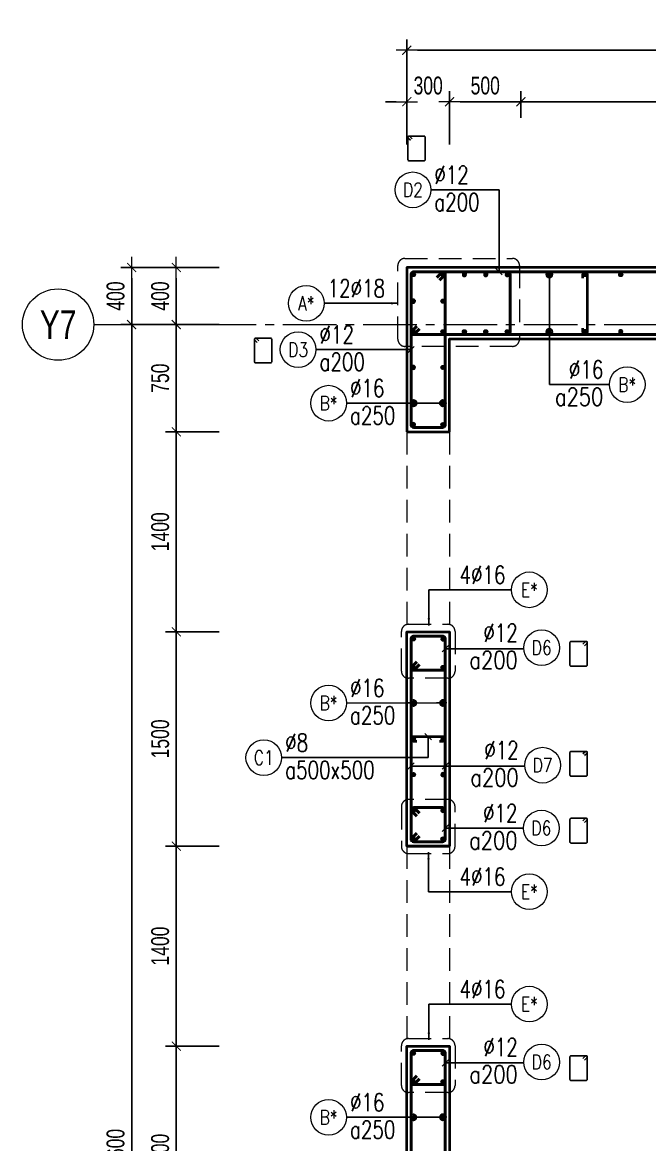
# Model space of a CAD drawing. Header units: millimetres. Extents: x 988833 to 1318015, y -9365 to 47591.
# Drawn here: x 1059302 to 1063695, y 39266 to 47121 of the extents above; entities that cross this region are included whole.
import ezdxf
from ezdxf.enums import TextEntityAlignment as Align

# ---------------------------------------------------------------- set-up
doc = ezdxf.new("R2010")
doc.units = ezdxf.units.MM
doc.header["$MEASUREMENT"] = 0
doc.linetypes.add('HIDDEN2', pattern=[4.7625, 3.175, -1.5875])
doc.linetypes.add('OF_Grid_1$0$CENTER2', pattern=[1.125, 0.75, -0.125, 0.125, -0.125])
doc.layers.get('0').update_dxf_attribs({"lineweight": 20})
doc.layers.get('Defpoints').update_dxf_attribs({"color": 151, "lineweight": 9})
for name, color, linetype, lineweight in [('KC-LEADER', 153, 'Continuous', 18), ('KC-THEP', 6, 'Continuous', 40), ('NDC_S_BEAM', 3, 'HIDDEN2', 20), ('NDC_S_DIM', 1, 'Continuous', 15), ('NDC_S_HIDDEN', 8, 'HIDDEN2', 13), ('NDC_S_LEADER', 1, 'Continuous', 15), ('NDC_S_REBAR', 4, 'Continuous', 35), ('NDC_S_STIRRUP', 4, 'Continuous', 40), ('NDC_S_VN TEXT', 7, 'Continuous', 20), ('NDC_S_WALL', 6, 'Continuous', 35), ('OF_Grid_1$0$NDC_S_AXIS', 5, 'OF_Grid_1$0$CENTER2', 13), ('OF_Grid_1$0$NDC_S_SYMBOL', 1, 'Continuous', 15), ('OF_Grid_1$0$NDC_S_TEXT SYMBOL', 7, 'Continuous', 20)]:
    doc.layers.add(name, color=color, linetype=linetype, lineweight=lineweight)
doc.layers.add('Ligature', color=1, linetype='Continuous')
doc.styles.add('NDC_ARIAL', font='arial.ttf', dxfattribs={"width": 0.85})
doc.styles.add('NDC_DIM', font='', dxfattribs={"width": 0.75})
doc.styles.add('NDC_EN TXT', font='romans.shx', dxfattribs={"width": 0.8})
doc.styles.add('OF_Grid_1$0$NDC_ANNO', font='', dxfattribs={"width": 0.8})
doc.styles.get('NDC_DIM').set_extended_font_data('Dotum')
doc.styles.get('OF_Grid_1$0$NDC_ANNO').set_extended_font_data('Dotum')
doc.dimstyles.new('NDC_1-50', dxfattribs={"dimscale": 50, "dimtxt": 2.5, "dimasz": 1, "dimexe": 1.5, "dimexo": 0, "dimgap": 0.8, "dimtad": 1, "dimdec": 0, "dimdsep": 46, "dimtxsty": 'NDC_ARIAL', "dimblk": 'DIMMARK', "dimcen": 49999.938995, "dimdle": 1.5, "dimclrd": 1, "dimclre": 1, "dimclrt": 3, "dimadec": 0, "dimazin": 0, "dimtfac": 1, "dimtdec": 0, "dimtix": 1, "dimtmove": 2, "dimatfit": 3, "dimfxl": 1, "dimarcsym": 0})
doc.dimstyles.new('NDC_dim_30', dxfattribs={"dimscale": 30, "dimtxt": 2.5, "dimasz": 1.5, "dimexe": 1.5, "dimexo": 2.5, "dimgap": 1, "dimtad": 1, "dimdec": 0, "dimzin": 0, "dimdsep": 46, "dimtxsty": 'NDC_DIM', "dimblk": 'DIMMARK', "dimcen": 0.09, "dimdle": 1.2, "dimclrd": 1, "dimclre": 1, "dimclrt": 3, "dimadec": 0, "dimazin": 0, "dimtfac": 1, "dimtdec": 0, "dimtix": 1, "dimtofl": 0, "dimtmove": 0, "dimatfit": 3, "dimfxl": 6, "dimfxlon": 1, "dimtolj": 1, "dimtzin": 0, "dimarcsym": 0})
doc.dimstyles.new('NDC_dim_50', dxfattribs={"dimscale": 50, "dimtxt": 2.5, "dimasz": 1.5, "dimexe": 1.5, "dimexo": 2.5, "dimgap": 1, "dimtad": 1, "dimdec": 0, "dimzin": 0, "dimdsep": 46, "dimtxsty": 'NDC_DIM', "dimblk": 'DIMMARK', "dimcen": 0.09, "dimdle": 1.2, "dimclrd": 1, "dimclre": 1, "dimclrt": 3, "dimadec": 0, "dimazin": 0, "dimtfac": 1, "dimtdec": 0, "dimtix": 1, "dimtofl": 0, "dimtmove": 0, "dimatfit": 3, "dimfxl": 6, "dimfxlon": 1, "dimtolj": 1, "dimtzin": 0, "dimarcsym": 0})

# ---------------------------------------------------------------- blocks, each defined once
blk = doc.blocks.new('THEP')
at = {"layer": 'KC-LEADER', "color": 6}
blk.add_circle((0, 0), 14, dxfattribs=at)
at = {"layer": 'KC-THEP'}
for p, q in [((-14, 0), (14, 0)), ((9.9, 9.9), (-9.9, -9.9)), ((-9.9, 9.9), (9.9, -9.9)), ((0, 14), (0, -14))]:
    blk.add_line(p, q, dxfattribs=at)
blk = doc.blocks.new('DIMMARK')
at = {"layer": 'NDC_S_DIM', "color": 1}
blk.add_line((-1.5, 0), (1, 0), dxfattribs=at)
at = {"layer": 'NDC_S_DIM', "color": 2, "const_width": 0.1}
blk.add_lwpolyline([(-0.42, -0.42), (0.42, 0.42)], dxfattribs=at)
blk = doc.blocks.new('*U10')
blk.add_circle((2.5, 0), 2.5)
at = {"layer": 'NDC_S_VN TEXT', "color": 3, "style": 'NDC_EN TXT'}
for tag, width, p in [('DK2', 0.75, (-0.85, 0.85)), ('KC2', 0.8, (-0.85, -2.97))]:
    blk.add_attdef(tag, text='', height=2.5, dxfattribs=dict(at, width=width)).set_placement(p, align=Align.RIGHT)
at = {"layer": 'NDC_S_VN TEXT', "color": 7, "style": 'NDC_EN TXT', "width": 0.8}
blk.add_attdef('SH3', text='', height=2, dxfattribs=at).set_placement((2.5, 0), align=Align.MIDDLE)
blk = doc.blocks.new('*U11')
blk.add_circle((-2.5, 0), 2.5)
at = {"layer": 'NDC_S_VN TEXT', "color": 3, "style": 'NDC_EN TXT', "width": 0.75}
for tag, p in [('DK1', (0.5, 0.85)), ('KC1', (0.5, -2.97))]:
    blk.add_attdef(tag, p, '', height=2.5, dxfattribs=at)
at = {"layer": 'NDC_S_VN TEXT', "color": 7, "style": 'NDC_EN TXT', "width": 0.8}
blk.add_attdef('SH2', text='', height=2, dxfattribs=at).set_placement((-2.5, 0), align=Align.MIDDLE)
blk = doc.blocks.new('*U13')
blk.add_circle((-2.5, 0), 2.5)
at = {"layer": 'NDC_S_VN TEXT', "color": 3, "style": 'NDC_EN TXT', "width": 0.75}
blk.add_attdef('DK1', (0.5, 0.85), '', height=2.5, dxfattribs=at)
at = {"layer": 'NDC_S_VN TEXT', "color": 7, "style": 'NDC_EN TXT', "width": 0.8}
blk.add_attdef('SH2', text='', height=2, dxfattribs=at).set_placement((-2.5, 0), align=Align.MIDDLE)
blk = doc.blocks.new('*D362')
at = {"layer": 'Defpoints', "color": 0, "transparency": 16777216}
for p in [(1062294.5, 46565.6), (1061994.5, 45405.6), (1062294.5, 44905.6)]:
    blk.add_point(p, dxfattribs=at)
at = {"layer": 'NDC_S_DIM', "color": 1, "lineweight": -2, "transparency": 16777216}
for p, q in [((1061994.5, 46265.6), (1061994.5, 46640.6)), ((1062294.5, 46265.6), (1062294.5, 46640.6)), ((1061919.5, 46565.6), (1061844.5, 46565.6)), ((1062369.5, 46565.6), (1062444.5, 46565.6))]:
    blk.add_line(p, q, dxfattribs=at)
at = {"layer": 'NDC_S_DIM', "color": 1, "lineweight": -2, "transparency": 16777216, "xscale": 75, "yscale": 75, "zscale": 75}
blk.add_blockref('DIMMARK', (1061994.5, 46565.6), dxfattribs=at)
at = {"layer": 'NDC_S_DIM', "color": 1, "lineweight": -2, "transparency": 16777216, "xscale": 75, "yscale": 75, "zscale": 75, "rotation": 180}
blk.add_blockref('DIMMARK', (1062294.5, 46565.6), dxfattribs=at)
at = {"layer": 'NDC_S_DIM', "color": 3, "transparency": 16777216, "insert": (1062144.5, 46678.2), "char_height": 125, "attachment_point": 5, "style": 'NDC_DIM'}
blk.add_mtext('\\A1;300', dxfattribs=at)
blk = doc.blocks.new('*D363')
at = {"layer": 'Defpoints', "color": 0, "transparency": 16777216}
for p in [(1062794.3, 46565.6), (1062794.3, 46328.8), (1062294.5, 44905.6)]:
    blk.add_point(p, dxfattribs=at)
at = {"layer": 'NDC_S_DIM', "color": 1, "lineweight": -2, "transparency": 16777216}
for p, q in [((1062294.5, 46265.6), (1062294.5, 46640.6)), ((1062794.3, 46453.8), (1062794.3, 46640.6)), ((1062369.5, 46565.6), (1062719.3, 46565.6))]:
    blk.add_line(p, q, dxfattribs=at)
at = {"layer": 'NDC_S_DIM', "color": 1, "lineweight": -2, "transparency": 16777216, "xscale": 75, "yscale": 75, "zscale": 75, "rotation": 180}
blk.add_blockref('DIMMARK', (1062294.5, 46565.6), dxfattribs=at)
at = {"layer": 'NDC_S_DIM', "color": 1, "lineweight": -2, "transparency": 16777216, "xscale": 75, "yscale": 75, "zscale": 75}
blk.add_blockref('DIMMARK', (1062794.3, 46565.6), dxfattribs=at)
at = {"layer": 'NDC_S_DIM', "color": 3, "transparency": 16777216, "insert": (1062544.4, 46678.2), "char_height": 125, "attachment_point": 5, "style": 'NDC_DIM'}
blk.add_mtext('\\A1;500', dxfattribs=at)
blk = doc.blocks.new('*D364')
at = {"layer": 'Defpoints', "color": 0, "transparency": 16777216}
for p in [(1064994.5, 46565.6), (1062794.3, 46328.8), (1064994.5, 44905.6)]:
    blk.add_point(p, dxfattribs=at)
at = {"layer": 'NDC_S_DIM', "color": 1, "lineweight": -2, "transparency": 16777216}
for p, q in [((1062794.3, 46453.8), (1062794.3, 46640.6)), ((1064994.5, 46265.6), (1064994.5, 46640.6)), ((1062869.3, 46565.6), (1064919.5, 46565.6))]:
    blk.add_line(p, q, dxfattribs=at)
at = {"layer": 'NDC_S_DIM', "color": 1, "lineweight": -2, "transparency": 16777216, "xscale": 75, "yscale": 75, "zscale": 75, "rotation": 180}
blk.add_blockref('DIMMARK', (1062794.3, 46565.6), dxfattribs=at)
at = {"layer": 'NDC_S_DIM', "color": 1, "lineweight": -2, "transparency": 16777216, "xscale": 75, "yscale": 75, "zscale": 75}
blk.add_blockref('DIMMARK', (1064994.5, 46565.6), dxfattribs=at)
at = {"layer": 'NDC_S_DIM', "color": 3, "transparency": 16777216, "insert": (1063894.4, 46678.2), "char_height": 125, "attachment_point": 5, "style": 'NDC_DIM'}
blk.add_mtext('\\A1;2200', dxfattribs=at)
blk = doc.blocks.new('*D369')
at = {"layer": 'Defpoints', "color": 0, "transparency": 16777216}
for p in [(1068294.5, 46925.9), (1061994.5, 45405.6), (1068294.5, 45405.6)]:
    blk.add_point(p, dxfattribs=at)
at = {"layer": 'NDC_S_DIM', "color": 1, "lineweight": -2, "transparency": 16777216}
for p, q in [((1061994.5, 46625.9), (1061994.5, 47000.9)), ((1068294.5, 46625.9), (1068294.5, 47000.9)), ((1062069.5, 46925.9), (1068219.5, 46925.9))]:
    blk.add_line(p, q, dxfattribs=at)
at = {"layer": 'NDC_S_DIM', "color": 1, "lineweight": -2, "transparency": 16777216, "xscale": 75, "yscale": 75, "zscale": 75, "rotation": 180}
blk.add_blockref('DIMMARK', (1061994.5, 46925.9), dxfattribs=at)
at = {"layer": 'NDC_S_DIM', "color": 1, "lineweight": -2, "transparency": 16777216, "xscale": 75, "yscale": 75, "zscale": 75}
blk.add_blockref('DIMMARK', (1068294.5, 46925.9), dxfattribs=at)
at = {"layer": 'NDC_S_DIM', "color": 3, "transparency": 16777216, "insert": (1065144.5, 47038.5), "char_height": 125, "attachment_point": 5, "style": 'NDC_DIM'}
blk.add_mtext('\\A1;6300', dxfattribs=at)
blk = doc.blocks.new('*U9')
blk.add_circle((2.5, 0), 2.5)
at = {"layer": 'NDC_S_VN TEXT', "color": 3, "style": 'NDC_EN TXT', "width": 0.75}
blk.add_attdef('DK2', text='', height=2.5, dxfattribs=at).set_placement((-0.85, 0.85), align=Align.RIGHT)
at = {"layer": 'NDC_S_VN TEXT', "color": 7, "style": 'NDC_EN TXT', "width": 0.8}
blk.add_attdef('SH3', text='', height=2, dxfattribs=at).set_placement((2.5, 0), align=Align.MIDDLE)
blk = doc.blocks.new('*U55')
at = {"layer": 'OF_Grid_1$0$NDC_S_SYMBOL'}
blk.add_line((5, 0), (9, 0), dxfattribs=at)
blk.add_circle((0, 0), 5, dxfattribs=at)
at = {"layer": 'OF_Grid_1$0$NDC_S_TEXT SYMBOL', "color": 7, "style": 'OF_Grid_1$0$NDC_ANNO', "width": 0.8}
blk.add_attdef('GRID', text='', height=4, rotation=270, dxfattribs=at).set_placement((0, 0), align=Align.MIDDLE)
blk = doc.blocks.new('*D425')
at = {"layer": 'Defpoints', "color": 0, "ltscale": 200, "transparency": 16777216}
for p in [(1060379.9, 45405.6), (1061994.5, 45405.6), (1062294.5, 45005.6)]:
    blk.add_point(p, dxfattribs=at)
at = {"layer": 'NDC_S_DIM', "color": 1, "lineweight": -2, "ltscale": 200, "transparency": 16777216}
for p, q in [((1060679.9, 45405.6), (1060304.9, 45405.6)), ((1060379.9, 45080.6), (1060379.9, 45330.6)), ((1060679.9, 45005.6), (1060304.9, 45005.6))]:
    blk.add_line(p, q, dxfattribs=at)
at = {"layer": 'NDC_S_DIM', "color": 1, "lineweight": -2, "ltscale": 200, "transparency": 16777216, "xscale": 75, "yscale": 75, "zscale": 75}
for p, rotation in [((1060379.9, 45405.6), 90), ((1060379.9, 45005.6), 270)]:
    blk.add_blockref('DIMMARK', p, dxfattribs=dict(at, rotation=rotation))
at = {"layer": 'NDC_S_DIM', "color": 3, "ltscale": 200, "transparency": 16777216, "insert": (1060267.3, 45205.6), "char_height": 125, "attachment_point": 5, "rotation": 90, "style": 'NDC_DIM'}
blk.add_mtext('\\A1;400', dxfattribs=at)
blk = doc.blocks.new('*D429')
at = {"layer": 'Defpoints', "color": 0, "ltscale": 200, "transparency": 16777216}
for p in [(1060067.3, 45005.6), (1062108.4, 45005.6), (1062108.5, 33405.9)]:
    blk.add_point(p, dxfattribs=at)
at = {"layer": 'NDC_S_DIM', "color": 1, "lineweight": -2, "ltscale": 200, "transparency": 16777216}
for p, q in [((1060367.3, 45005.6), (1059992.3, 45005.6)), ((1060067.3, 33480.9), (1060067.3, 44930.6)), ((1060367.3, 33405.9), (1059992.3, 33405.9))]:
    blk.add_line(p, q, dxfattribs=at)
at = {"layer": 'NDC_S_DIM', "color": 1, "lineweight": -2, "ltscale": 200, "transparency": 16777216, "xscale": 75, "yscale": 75, "zscale": 75}
for p, rotation in [((1060067.3, 45005.6), 90), ((1060067.3, 33405.9), 270)]:
    blk.add_blockref('DIMMARK', p, dxfattribs=dict(at, rotation=rotation))
at = {"layer": 'NDC_S_DIM', "color": 3, "ltscale": 200, "transparency": 16777216, "insert": (1059954.7, 39205.7), "char_height": 125, "attachment_point": 5, "rotation": 90, "style": 'NDC_DIM'}
blk.add_mtext('\\A1;11600', dxfattribs=at)
blk = doc.blocks.new('*D430')
at = {"layer": 'Defpoints', "color": 0, "ltscale": 200, "transparency": 16777216}
for p in [(1060067.3, 45405.6), (1061994.5, 45405.6), (1062108.4, 45005.6)]:
    blk.add_point(p, dxfattribs=at)
at = {"layer": 'NDC_S_DIM', "color": 1, "lineweight": -2, "ltscale": 200, "transparency": 16777216}
for p, q in [((1060367.3, 45405.6), (1059992.3, 45405.6)), ((1060067.3, 45080.6), (1060067.3, 45330.6)), ((1060367.3, 45005.6), (1059992.3, 45005.6))]:
    blk.add_line(p, q, dxfattribs=at)
at = {"layer": 'NDC_S_DIM', "color": 1, "lineweight": -2, "ltscale": 200, "transparency": 16777216, "xscale": 75, "yscale": 75, "zscale": 75}
for p, rotation in [((1060067.3, 45405.6), 90), ((1060067.3, 45005.6), 270)]:
    blk.add_blockref('DIMMARK', p, dxfattribs=dict(at, rotation=rotation))
at = {"layer": 'NDC_S_DIM', "color": 3, "ltscale": 200, "transparency": 16777216, "insert": (1059954.7, 45205.6), "char_height": 125, "attachment_point": 5, "rotation": 90, "style": 'NDC_DIM'}
blk.add_mtext('\\A1;400', dxfattribs=at)
blk = doc.blocks.new('*D441')
at = {"layer": 'Defpoints', "color": 0, "ltscale": 200, "transparency": 16777216}
for p in [(1060379.9, 39955.6), (1062266.6, 39955.6), (1062266.6, 38455.6)]:
    blk.add_point(p, dxfattribs=at)
at = {"layer": 'NDC_S_DIM', "color": 1, "lineweight": -2, "ltscale": 200, "transparency": 16777216}
for p, q in [((1060679.9, 39955.6), (1060304.9, 39955.6)), ((1060379.9, 38530.6), (1060379.9, 39880.6)), ((1060679.9, 38455.6), (1060304.9, 38455.6))]:
    blk.add_line(p, q, dxfattribs=at)
at = {"layer": 'NDC_S_DIM', "color": 1, "lineweight": -2, "ltscale": 200, "transparency": 16777216, "xscale": 75, "yscale": 75, "zscale": 75}
for p, rotation in [((1060379.9, 39955.6), 90), ((1060379.9, 38455.6), 270)]:
    blk.add_blockref('DIMMARK', p, dxfattribs=dict(at, rotation=rotation))
at = {"layer": 'NDC_S_DIM', "color": 3, "ltscale": 200, "transparency": 16777216, "insert": (1060267.3, 39205.6), "char_height": 125, "attachment_point": 5, "rotation": 90, "style": 'NDC_DIM'}
blk.add_mtext('\\A1;1500', dxfattribs=at)
blk = doc.blocks.new('*D442')
at = {"layer": 'Defpoints', "color": 0, "ltscale": 200, "transparency": 16777216}
for p in [(1060379.9, 41355.6), (1062266.6, 41355.6), (1062266.6, 39955.6)]:
    blk.add_point(p, dxfattribs=at)
at = {"layer": 'NDC_S_DIM', "color": 1, "lineweight": -2, "ltscale": 200, "transparency": 16777216}
for p, q in [((1060679.9, 41355.6), (1060304.9, 41355.6)), ((1060379.9, 40030.6), (1060379.9, 41280.6)), ((1060679.9, 39955.6), (1060304.9, 39955.6))]:
    blk.add_line(p, q, dxfattribs=at)
at = {"layer": 'NDC_S_DIM', "color": 1, "lineweight": -2, "ltscale": 200, "transparency": 16777216, "xscale": 75, "yscale": 75, "zscale": 75}
for p, rotation in [((1060379.9, 41355.6), 90), ((1060379.9, 39955.6), 270)]:
    blk.add_blockref('DIMMARK', p, dxfattribs=dict(at, rotation=rotation))
at = {"layer": 'NDC_S_DIM', "color": 3, "ltscale": 200, "transparency": 16777216, "insert": (1060267.3, 40655.6), "char_height": 125, "attachment_point": 5, "rotation": 90, "style": 'NDC_DIM'}
blk.add_mtext('\\A1;1400', dxfattribs=at)
blk = doc.blocks.new('*D443')
at = {"layer": 'Defpoints', "color": 0, "ltscale": 200, "transparency": 16777216}
for p in [(1060379.9, 42855.6), (1062266.6, 42855.6), (1062266.6, 41355.6)]:
    blk.add_point(p, dxfattribs=at)
at = {"layer": 'NDC_S_DIM', "color": 1, "lineweight": -2, "ltscale": 200, "transparency": 16777216}
for p, q in [((1060679.9, 42855.6), (1060304.9, 42855.6)), ((1060379.9, 41430.6), (1060379.9, 42780.6)), ((1060679.9, 41355.6), (1060304.9, 41355.6))]:
    blk.add_line(p, q, dxfattribs=at)
at = {"layer": 'NDC_S_DIM', "color": 1, "lineweight": -2, "ltscale": 200, "transparency": 16777216, "xscale": 75, "yscale": 75, "zscale": 75}
for p, rotation in [((1060379.9, 42855.6), 90), ((1060379.9, 41355.6), 270)]:
    blk.add_blockref('DIMMARK', p, dxfattribs=dict(at, rotation=rotation))
at = {"layer": 'NDC_S_DIM', "color": 3, "ltscale": 200, "transparency": 16777216, "insert": (1060267.3, 42105.6), "char_height": 125, "attachment_point": 5, "rotation": 90, "style": 'NDC_DIM'}
blk.add_mtext('\\A1;1500', dxfattribs=at)
blk = doc.blocks.new('*D444')
at = {"layer": 'Defpoints', "color": 0, "ltscale": 200, "transparency": 16777216}
for p in [(1060379.9, 44255.6), (1062266.6, 44255.6), (1062266.6, 42855.6)]:
    blk.add_point(p, dxfattribs=at)
at = {"layer": 'NDC_S_DIM', "color": 1, "lineweight": -2, "ltscale": 200, "transparency": 16777216}
for p, q in [((1060679.9, 44255.6), (1060304.9, 44255.6)), ((1060379.9, 42930.6), (1060379.9, 44180.6)), ((1060679.9, 42855.6), (1060304.9, 42855.6))]:
    blk.add_line(p, q, dxfattribs=at)
at = {"layer": 'NDC_S_DIM', "color": 1, "lineweight": -2, "ltscale": 200, "transparency": 16777216, "xscale": 75, "yscale": 75, "zscale": 75}
for p, rotation in [((1060379.9, 44255.6), 90), ((1060379.9, 42855.6), 270)]:
    blk.add_blockref('DIMMARK', p, dxfattribs=dict(at, rotation=rotation))
at = {"layer": 'NDC_S_DIM', "color": 3, "ltscale": 200, "transparency": 16777216, "insert": (1060267.3, 43555.6), "char_height": 125, "attachment_point": 5, "rotation": 90, "style": 'NDC_DIM'}
blk.add_mtext('\\A1;1400', dxfattribs=at)
blk = doc.blocks.new('*D445')
at = {"layer": 'Defpoints', "color": 0, "ltscale": 200, "transparency": 16777216}
for p in [(1060379.9, 45005.6), (1062108.4, 45005.6), (1062266.6, 44255.6)]:
    blk.add_point(p, dxfattribs=at)
at = {"layer": 'NDC_S_DIM', "color": 1, "lineweight": -2, "ltscale": 200, "transparency": 16777216}
for p, q in [((1060679.9, 45005.6), (1060304.9, 45005.6)), ((1060379.9, 44330.6), (1060379.9, 44930.6)), ((1060679.9, 44255.6), (1060304.9, 44255.6))]:
    blk.add_line(p, q, dxfattribs=at)
at = {"layer": 'NDC_S_DIM', "color": 1, "lineweight": -2, "ltscale": 200, "transparency": 16777216, "xscale": 75, "yscale": 75, "zscale": 75}
for p, rotation in [((1060379.9, 45005.6), 90), ((1060379.9, 44255.6), 270)]:
    blk.add_blockref('DIMMARK', p, dxfattribs=dict(at, rotation=rotation))
at = {"layer": 'NDC_S_DIM', "color": 3, "ltscale": 200, "transparency": 16777216, "insert": (1060267.3, 44630.6), "char_height": 125, "attachment_point": 5, "rotation": 90, "style": 'NDC_DIM'}
blk.add_mtext('\\A1;750', dxfattribs=at)

msp = doc.modelspace()

# ---------------------------------------------------------------- linework, layer by layer
at = {"layer": 'Ligature'}
for points in [[(1062021.3, 46295.5), (1062005.3, 46311.4, -0.668179), (1062011.1, 46325.4), (1062115.7, 46325.4, -0.414214), (1062123.9, 46317.2), (1062123.9, 46160.1, -0.414214), (1062115.7, 46151.9), (1062011.1, 46151.9, -0.414214), (1062002.9, 46160.1), (1062002.9, 46317.2, -0.668179), (1062016.8, 46323), (1062032.8, 46307)], [(1060945.6, 44880.7), (1060929.6, 44896.6, -0.668179), (1060935.4, 44910.6), (1061040, 44910.6, -0.414214), (1061048.2, 44902.4), (1061048.2, 44745.3, -0.414214), (1061040, 44737.1), (1060935.4, 44737.1, -0.414214), (1060927.3, 44745.3), (1060927.3, 44902.4, -0.668179), (1060941.2, 44908.2), (1060957.2, 44892.2)], [(1063240.5, 42757.8), (1063256.5, 42773.8, 0.668179), (1063250.7, 42787.7), (1063146.1, 42787.7, 0.414214), (1063137.9, 42779.6), (1063137.9, 42622.5, 0.414214), (1063146.1, 42614.3), (1063250.7, 42614.3, 0.414214), (1063258.9, 42622.5), (1063258.9, 42779.6, 0.668179), (1063244.9, 42785.3), (1063229, 42769.4)], [(1063240.5, 41988.7), (1063256.4, 42004.6, 0.668179), (1063250.7, 42018.6), (1063146, 42018.6, 0.414214), (1063137.9, 42010.4), (1063137.9, 41853.3, 0.414214), (1063146, 41845.1), (1063250.7, 41845.1, 0.414214), (1063258.8, 41853.3), (1063258.8, 42010.4, 0.668179), (1063244.9, 42016.2), (1063228.9, 42000.2)], [(1063240.5, 41520.1), (1063256.4, 41536.1, 0.668179), (1063250.7, 41550), (1063146, 41550, 0.414214), (1063137.9, 41541.8), (1063137.9, 41384.7, 0.414214), (1063146, 41376.6), (1063250.7, 41376.6, 0.414214), (1063258.8, 41384.7), (1063258.8, 41541.8, 0.668179), (1063244.9, 41547.6), (1063228.9, 41531.6)], [(1063240.5, 39857.8), (1063256.5, 39873.8, 0.668179), (1063250.7, 39887.7), (1063146.1, 39887.7, 0.414214), (1063137.9, 39879.6), (1063137.9, 39722.5, 0.414214), (1063146.1, 39714.3), (1063250.7, 39714.3, 0.414214), (1063258.9, 39722.5), (1063258.9, 39879.6, 0.668179), (1063244.9, 39885.3), (1063229, 39869.4)]]:
    msp.add_lwpolyline(points, format="xyb", dxfattribs=at)
at = {"layer": 'NDC_S_BEAM', "ltscale": 50}
for p, q in [((1061994.5, 44255.6), (1061994.5, 42855.6)), ((1062294.5, 44255.6), (1062294.5, 42855.6)), ((1061994.5, 41355.6), (1061994.5, 39955.6)), ((1062294.5, 41355.6), (1062294.5, 39955.6))]:
    msp.add_line(p, q, dxfattribs=at)
at = {"layer": 'NDC_S_HIDDEN', "ltscale": 50}
for points in [[(1061982.1, 45469), (1062734.3, 45469, -0.414214), (1062784.3, 45419), (1062784.3, 44903.2, -0.414214), (1062734.3, 44853.2), (1061982.1, 44853.2, -0.414214), (1061932.1, 44903.2), (1061932.1, 45419, -0.414214)], [(1062006.8, 42907.7), (1062282.7, 42907.7, -0.414214), (1062332.7, 42857.7), (1062332.7, 42580.1, -0.414214), (1062282.7, 42530.1), (1062006.8, 42530.1, -0.414214), (1061956.8, 42580.1), (1061956.8, 42857.7, -0.414214)], [(1062006.8, 41303.6), (1062282.7, 41303.6, 0.414214), (1062332.7, 41353.6), (1062332.7, 41631.1, 0.414214), (1062282.7, 41681.1), (1062006.8, 41681.1, 0.414214), (1061956.8, 41631.1), (1061956.8, 41353.6, 0.414214)], [(1062006.8, 40007.7), (1062282.7, 40007.7, -0.414214), (1062332.7, 39957.7), (1062332.7, 39680.1, -0.414214), (1062282.7, 39630.1), (1062006.8, 39630.1, -0.414214), (1061956.8, 39680.1), (1061956.8, 39957.7, -0.414214)]]:
    msp.add_lwpolyline(points, format="xyb", close=True, dxfattribs=at)
at = {"layer": 'NDC_S_REBAR'}
for points in [[(1063228.3, 45330.6), (1063228.3, 45355.6, -1), (1063258.3, 45355.6), (1063258.3, 44955.6, -1), (1063228.3, 44955.6), (1063228.3, 44980.6)], [(1062223, 42090.6), (1062248, 42090.6, 1), (1062248, 42120.6), (1062041, 42120.6, 1), (1062041, 42090.6), (1062066, 42090.6)]]:
    msp.add_lwpolyline(points, format="xyb", dxfattribs=at)
at = {"layer": 'NDC_S_STIRRUP'}
for points in [[(1068204.5, 44975.6), (1068244.5, 44935.6, 0.414214), (1068264.5, 44955.6), (1068264.5, 45355.6, 0.414214), (1068244.5, 45375.6), (1062044.5, 45375.6, 0.414214), (1062024.5, 45355.6), (1062024.5, 44955.6, 0.414214), (1062044.5, 44935.6), (1068244.5, 44935.6, 0.414214), (1068264.5, 44955.6), (1068224.5, 44995.6)], [(1062084.5, 44975.6), (1062044.5, 44935.6, -0.414214), (1062024.5, 44955.6), (1062024.5, 45355.6, -0.414214), (1062044.5, 45375.6), (1062698, 45375.6, -0.414214), (1062718, 45355.6), (1062718, 44955.6, -0.414214), (1062698, 44935.6), (1062044.5, 44935.6, -0.414214), (1062024.5, 44955.6), (1062064.5, 44995.6)], [(1062224.5, 45315.6), (1062264.5, 45355.6, 0.414214), (1062244.5, 45375.6), (1062044.5, 45375.6, 0.414214), (1062024.5, 45355.6), (1062024.5, 44305.6, 0.414214), (1062044.5, 44285.6), (1062244.5, 44285.6, 0.414214), (1062264.5, 44305.6), (1062264.5, 45355.6, 0.414214), (1062244.5, 45375.6), (1062204.5, 45335.6)], [(1062064.5, 41445.6), (1062024.5, 41405.6, 0.414214), (1062044.5, 41385.6), (1062244.5, 41385.6, 0.414214), (1062264.5, 41405.6), (1062264.5, 42805.6, 0.414214), (1062244.5, 42825.6), (1062044.5, 42825.6, 0.414214), (1062024.5, 42805.6), (1062024.5, 41405.6, 0.414214), (1062044.5, 41385.6), (1062084.5, 41425.6)], [(1062064.5, 42646.2), (1062024.5, 42606.2, 0.414214), (1062044.5, 42586.2), (1062244.5, 42586.2, 0.414214), (1062264.5, 42606.2), (1062264.5, 42805.6, 0.414214), (1062244.5, 42825.6), (1062044.5, 42825.6, 0.414214), (1062024.5, 42805.6), (1062024.5, 42606.2, 0.414214), (1062044.5, 42586.2), (1062084.5, 42626.2)], [(1062064.5, 41565.1), (1062024.5, 41605.1, -0.414214), (1062044.5, 41625.1), (1062244.5, 41625.1, -0.414214), (1062264.5, 41605.1), (1062264.5, 41405.6, -0.414214), (1062244.5, 41385.6), (1062044.5, 41385.6, -0.414214), (1062024.5, 41405.6), (1062024.5, 41605.1, -0.414214), (1062044.5, 41625.1), (1062084.5, 41585.1)], [(1062064.5, 38545.6), (1062024.5, 38505.6, 0.414214), (1062044.5, 38485.6), (1062244.5, 38485.6, 0.414214), (1062264.5, 38505.6), (1062264.5, 39905.6, 0.414214), (1062244.5, 39925.6), (1062044.5, 39925.6, 0.414214), (1062024.5, 39905.6), (1062024.5, 38505.6, 0.414214), (1062044.5, 38485.6), (1062084.5, 38525.6)], [(1062064.5, 39746.2), (1062024.5, 39706.2, 0.414214), (1062044.5, 39686.2), (1062244.5, 39686.2, 0.414214), (1062264.5, 39706.2), (1062264.5, 39905.6, 0.414214), (1062244.5, 39925.6), (1062044.5, 39925.6, 0.414214), (1062024.5, 39905.6), (1062024.5, 39706.2, 0.414214), (1062044.5, 39686.2), (1062084.5, 39726.2)]]:
    msp.add_lwpolyline(points, format="xyb", dxfattribs=at)
at = {"layer": 'NDC_S_WALL'}
msp.add_line((1061994.5, 41355.6), (1062294.5, 41355.6), dxfattribs=at)
for points in [[(1062294.5, 44255.6), (1062294.5, 44905.6), (1064994.5, 44905.6), (1064994.5, 33505.6), (1062294.5, 33505.6), (1062294.5, 34155.6), (1061994.5, 34155.6), (1061994.5, 33005.6), (1068294.5, 33005.6), (1068294.5, 33005.6), (1068294.5, 34155.6), (1067994.5, 34155.6), (1067994.5, 33505.6), (1067994.5, 33505.6), (1065294.5, 33505.6), (1065294.5, 44905.6), (1067994.5, 44905.6), (1067994.5, 44905.6), (1067994.5, 44255.6), (1068294.5, 44255.6), (1068294.5, 45405.6), (1068294.5, 45405.6), (1061994.5, 45405.6), (1061994.5, 44255.6)], [(1061994.5, 44255.6), (1062294.5, 44255.6)], [(1062294.5, 41355.6), (1061994.5, 41355.6), (1061994.5, 42855.6), (1062294.5, 42855.6), (1062294.5, 41355.6)], [(1062294.5, 38455.6), (1061994.5, 38455.6), (1061994.5, 39955.6), (1062294.5, 39955.6), (1062294.5, 38455.6)]]:
    msp.add_lwpolyline(points, dxfattribs=at)
at = {"layer": 'OF_Grid_1$0$NDC_S_AXIS', "ltscale": 500}
msp.add_line((1060002, 45005.6), (1070023.4, 45005.6), dxfattribs=at)

# ---------------------------------------------------------------- block references
at = {"layer": 'KC-THEP'}
for p, rotation in [((1062041, 45355.6), 189.6685644363809), ((1062993.3, 45355.6), 189.6685644363809), ((1063243.3, 45355.6), 189.6685644363809), ((1063493.3, 45355.6), 189.6685644363809), ((1062248, 45169.6), 9.66856443638095), ((1062248, 44955.6), 9.66856443638095), ((1062398, 44955.6), 9.66856443638095), ((1062548, 44955.6), 9.66856443638095), ((1062698, 44955.6), 9.66856443638095), ((1062248, 44705.6), 9.668564436380946), ((1062248, 44455.6), 9.668564436380946), ((1062248, 44305.6), 9.668564436380946), ((1062041, 42805.6), 189.6685644363809), ((1062248, 42605.6), 9.668564436380926), ((1062041, 42355.6), 189.6685644363809), ((1062041, 42105.6), 189.6685644363809), ((1062041, 41855.6), 189.6685644363809), ((1062041, 41605.6), 189.6685644363809), ((1062248, 41405.6), 9.668564436380946), ((1062041, 39905.6), 189.6685644363809), ((1062248, 39705.6), 9.668564436380926), ((1062041, 39455.6), 189.6685644363809)]:
    msp.add_blockref('THEP', p, dxfattribs=dict(at, rotation=rotation))
at = {"layer": 'KC-THEP', "xscale": -1}
for p, rotation in [((1062248, 45355.6), 170.331435563619), ((1062398, 45355.6), 170.331435563619), ((1062548, 45355.6), 170.331435563619), ((1062698, 45355.6), 170.331435563619), ((1062041, 45169.6), 350.3314355636191), ((1062041, 44955.6), 350.3314355636191), ((1062993.3, 44955.6), 350.3314355636191), ((1063243.3, 44955.6), 350.3314355636191), ((1063493.3, 44955.6), 350.3314355636191), ((1062041, 44705.6), 350.3314355636191), ((1062041, 44455.6), 350.3314355636191), ((1062041, 44305.6), 350.3314355636191), ((1062248, 42805.6), 170.331435563619), ((1062041, 42605.6), 350.3314355636191), ((1062248, 42355.6), 170.331435563619), ((1062248, 42105.6), 170.331435563619), ((1062248, 41855.6), 170.331435563619), ((1062248, 41605.6), 170.331435563619), ((1062041, 41405.6), 350.3314355636191), ((1062248, 39905.6), 170.331435563619), ((1062041, 39705.6), 350.3314355636191), ((1062248, 39455.6), 170.331435563619)]:
    msp.add_blockref('THEP', p, dxfattribs=dict(at, rotation=rotation))
at = {"layer": 'NDC_S_VN TEXT', "xscale": 50, "yscale": 50, "zscale": 50}
for name, p, values in [('*U11', (1062162.5, 45948.8), {'SH2': 'D2', 'DK1': '%%C12', 'KC1': 'a200'}), ('*U13', (1061415.5, 45154.6), {'SH2': 'A*', 'DK1': '12%%C18'}), ('*U11', (1061358.5, 44830.6), {'SH2': 'D3', 'DK1': '%%C12', 'KC1': 'a200'}), ('*U10', (1063413.9, 44585.9), {'SH3': 'B*', 'DK2': '%%C16', 'KC2': 'a250'}), ('*U11', (1061572, 44455.6), {'SH2': 'B*', 'DK1': '%%C16', 'KC1': 'a250'}), ('*U9', (1062728.3, 43149.2), {'SH3': 'E*', 'DK2': '4%%c16'}), ('*U10', (1062814.7, 42743.5), {'SH3': 'D6', 'DK2': '%%c12', 'KC2': 'a200'}), ('*U11', (1061572, 42356.9), {'SH2': 'B*', 'DK1': '%%C16', 'KC1': 'a250'}), ('*U11', (1061118, 41974.3), {'SH2': 'C1', 'DK1': '%%c8', 'KC1': 'a500x500'}), ('*U10', (1062821.1, 41921.8), {'SH3': 'D7', 'DK2': '%%c12', 'KC2': 'a200'}), ('*U10', (1062812.7, 41481.1), {'SH3': 'D6', 'DK2': '%%c12', 'KC2': 'a200'}), ('*U9', (1062728.3, 41036.1), {'SH3': 'E*', 'DK2': '4%%c16'}), ('*U9', (1062728.3, 40249.2), {'SH3': 'E*', 'DK2': '4%%c16'}), ('*U10', (1062814.7, 39843.5), {'SH3': 'D6', 'DK2': '%%c12', 'KC2': 'a200'}), ('*U11', (1061572, 39456.9), {'SH2': 'B*', 'DK1': '%%C16', 'KC1': 'a250'})]:
    msp.add_blockref(name, p, dxfattribs=at).add_auto_attribs(values)
at = {"layer": 'OF_Grid_1$0$NDC_S_AXIS'}
ref = msp.add_blockref('*U55', (1059552, 45005.6), dxfattribs=dict(at, xscale=50, yscale=50, zscale=50))
ref.add_attrib('GRID', 'Y7', dxfattribs={"layer": 'OF_Grid_1$0$NDC_S_TEXT SYMBOL', "color": 7, "height": 200, "style": 'OF_Grid_1$0$NDC_ANNO', "width": 0.8}).set_placement((1059552, 45005.6), align=Align.MIDDLE)

# ---------------------------------------------------------------- dimensions: what is measured, and where the dimension line sits
at = {"layer": 'NDC_S_DIM'}
for base, p2, picture, middle in [((1068294.5, 46925.9), (1068294.5, 45405.6), '*D369', (1065144.5, 47038.5)), ((1062294.5, 46565.6), (1062294.5, 44905.6), '*D362', (1062144.5, 46678.2))]:
    dim = msp.add_linear_dim(base=base, p1=(1061994.5, 45405.6), p2=p2, dimstyle='NDC_dim_50', dxfattribs=at)
    dim.commit()
    dim.dimension.update_dxf_attribs({"geometry": picture, "text_midpoint": middle})
for base, p1, p2, picture, middle in [((1062794.3, 46565.6), (1062294.5, 44905.6), (1062794.3, 46328.8), '*D363', (1062544.4, 46678.2)), ((1064994.5, 46565.6), (1062794.3, 46328.8), (1064994.5, 44905.6), '*D364', (1063894.4, 46678.2))]:
    dim = msp.add_linear_dim(base=base, p1=p1, p2=p2, dimstyle='NDC_dim_50', override={"dimtmove": 1}, dxfattribs=at)
    dim.commit()
    dim.dimension.update_dxf_attribs({"geometry": picture, "text_midpoint": middle})
at = {"layer": 'NDC_S_DIM', "ltscale": 200}
for base, p1, p2, picture, middle in [((1060067.3, 45405.6), (1062108.4, 45005.6), (1061994.5, 45405.6), '*D430', (1059954.7, 45205.6)), ((1060067.3, 45005.6), (1062108.5, 33405.9), (1062108.4, 45005.6), '*D429', (1059954.7, 39205.7)), ((1060379.9, 45005.6), (1062266.6, 44255.6), (1062108.4, 45005.6), '*D445', (1060267.3, 44630.6)), ((1060379.9, 44255.6), (1062266.6, 42855.6), (1062266.6, 44255.6), '*D444', (1060267.3, 43555.6)), ((1060379.9, 42855.6), (1062266.6, 41355.6), (1062266.6, 42855.6), '*D443', (1060267.3, 42105.6)), ((1060379.9, 41355.6), (1062266.6, 39955.6), (1062266.6, 41355.6), '*D442', (1060267.3, 40655.6)), ((1060379.9, 39955.6), (1062266.6, 38455.6), (1062266.6, 39955.6), '*D441', (1060267.3, 39205.6))]:
    dim = msp.add_linear_dim(base=base, p1=p1, p2=p2, angle=90, dimstyle='NDC_dim_50', override={"dimtmove": 1}, dxfattribs=at)
    dim.commit()
    dim.dimension.update_dxf_attribs({"geometry": picture, "text_midpoint": middle})
dim = msp.add_linear_dim(base=(1060379.9, 45405.6), p1=(1062294.5, 45005.6), p2=(1061994.5, 45405.6), angle=90, dimstyle='NDC_dim_50', override={"dimtmove": 1}, dxfattribs=at)
dim.commit()
dim.dimension.update_dxf_attribs({"geometry": '*D425', "text_midpoint": (1060379.9, 45205.6), "dimtype": 160})

# ---------------------------------------------------------------- leaders
at = {"layer": 'NDC_S_LEADER'}
for points, dimstyle, override in [([(1062641, 45375.6), (1062641, 45948.8), (1062162.5, 45948.8)], 'NDC_dim_30', {"dimtad": 0, "dimldrblk": 'Oblique'}), ([(1062993.3, 45355.6), (1062993.3, 44585.7), (1063413.9, 44585.7)], 'NDC_dim_30', {"dimgap": 1, "dimtad": 0, "dimldrblk": 'Origin'}), ([(1062993.3, 44955.6), (1062993.3, 44585.7), (1063413.9, 44585.7)], 'NDC_dim_30', {"dimgap": 1, "dimtad": 0, "dimldrblk": 'Origin'}), ([(1062024.5, 44830.6), (1061356.5, 44830.6)], 'NDC_dim_30', {"dimtad": 0, "dimldrblk": 'Oblique'}), ([(1062248, 44455.6), (1061572, 44455.6)], 'NDC_dim_30', {"dimtad": 0, "dimldrblk": 'Origin'}), ([(1062041, 44455.6), (1061572, 44455.6)], 'NDC_dim_30', {"dimtad": 0, "dimldrblk": 'Origin'}), ([(1062149, 42900.3), (1062149, 43149.2), (1062730.6, 43149.2)], 'NDC_1-50', {"dimgap": 0.8, "dimtad": 0}), ([(1062264.5, 42737.2), (1062814.8, 42737.2)], 'NDC_dim_30', {"dimtad": 0, "dimldrblk": 'Oblique'}), ([(1062248.3, 42357.3), (1061572, 42356.9)], 'NDC_dim_30', {"dimtad": 0, "dimldrblk": 'Origin'}), ([(1062040.7, 42357.1), (1061572, 42356.9)], 'NDC_dim_30', {"dimtad": 0, "dimldrblk": 'Origin'}), ([(1062144.5, 42120.6), (1062144.5, 41974.6), (1061118, 41974.4)], 'NDC_dim_30', {"dimtad": 0, "dimldrblk": 'Oblique'}), ([(1062024.5, 41915.5), (1062821.3, 41915.5)], 'NDC_dim_30', {"dimtad": 0, "dimldrblk": 'Oblique'}), ([(1062264.5, 41915.5), (1062821.3, 41915.5)], 'NDC_dim_30', {"dimtad": 0, "dimldrblk": 'Oblique'}), ([(1062264.4, 41481.1), (1062814.8, 41481.1)], 'NDC_dim_30', {"dimtad": 0, "dimldrblk": 'Oblique'}), ([(1062146.6, 41312.1), (1062146.6, 41036.1), (1062728.2, 41036.1)], 'NDC_1-50', {"dimgap": 0.8, "dimtad": 0}), ([(1062149, 40000.3), (1062149, 40249.2), (1062730.6, 40249.2)], 'NDC_1-50', {"dimgap": 0.8, "dimtad": 0}), ([(1062264.5, 39837.2), (1062814.8, 39837.2)], 'NDC_dim_30', {"dimtad": 0, "dimldrblk": 'Oblique'}), ([(1062248.3, 39457.3), (1061572, 39456.9)], 'NDC_dim_30', {"dimtad": 0, "dimldrblk": 'Origin'}), ([(1062040.7, 39457.1), (1061572, 39456.9)], 'NDC_dim_30', {"dimtad": 0, "dimldrblk": 'Origin'})]:
    msp.add_leader(points, dimstyle=dimstyle, override=override, dxfattribs=at)
msp.add_leader([(1061934.3, 45154.6), (1061415.5, 45154.6)], dimstyle='NDC_1-50', dxfattribs=at)

doc.saveas('drawing.dxf')
